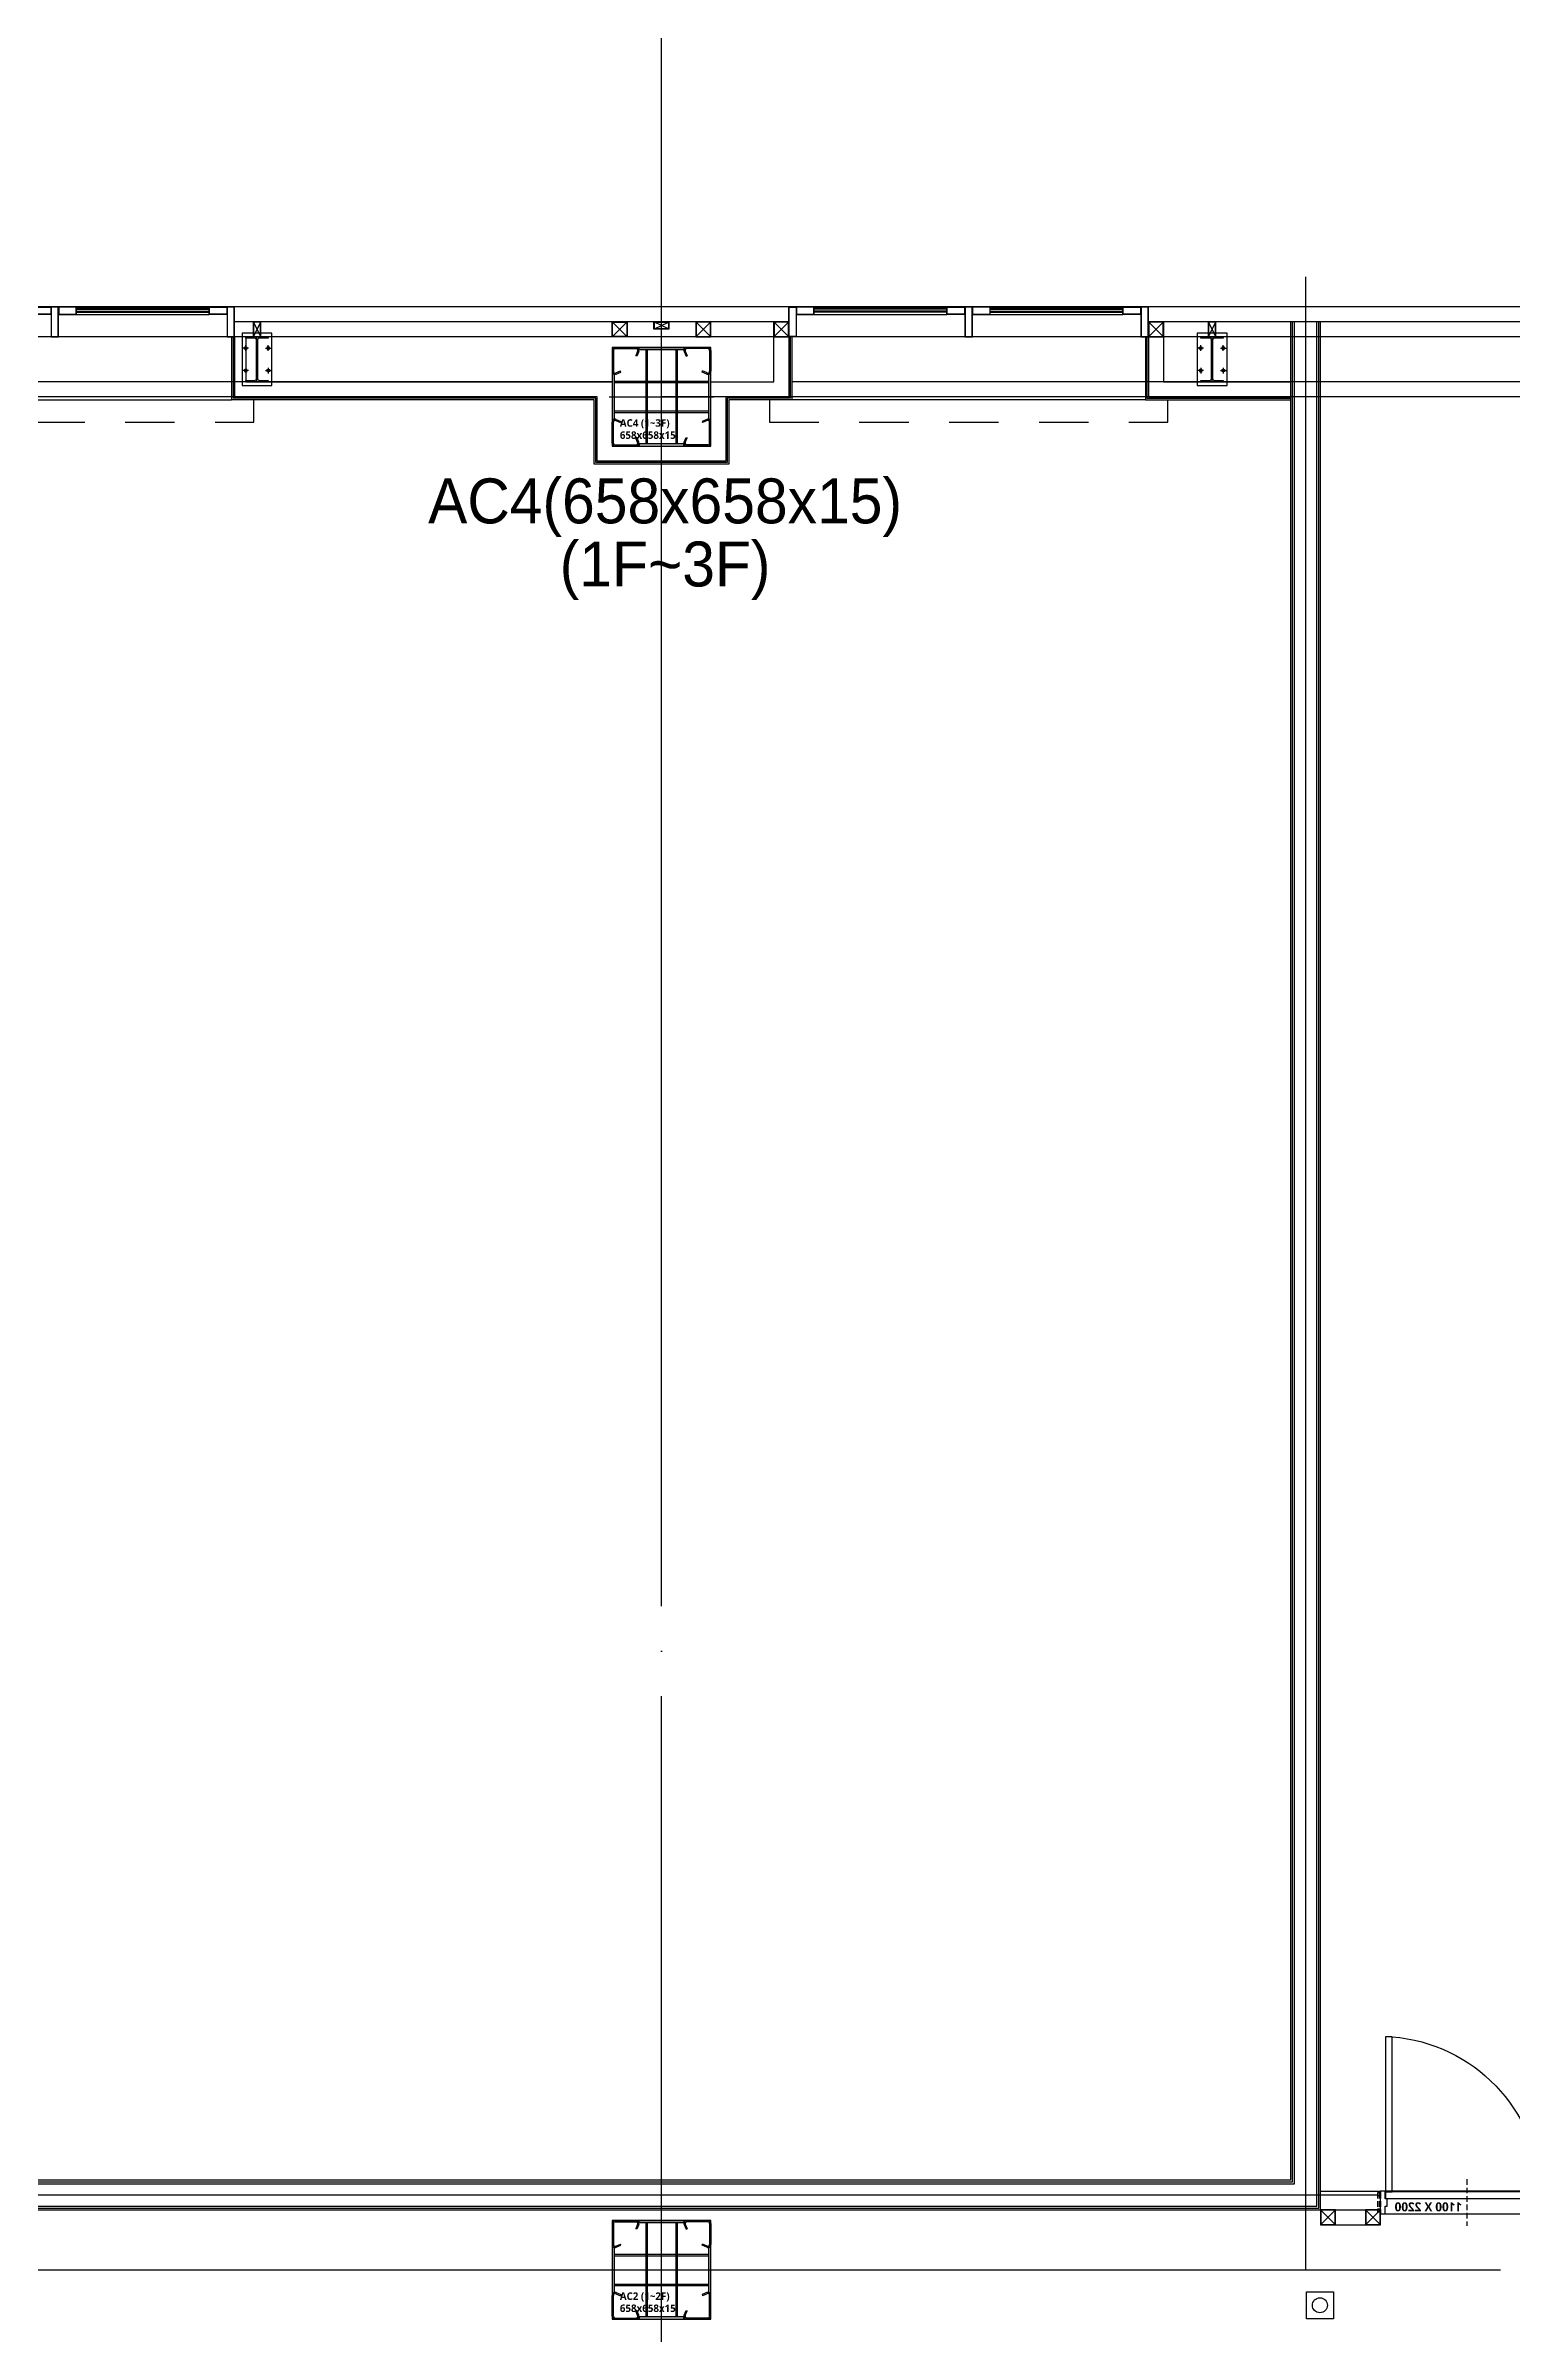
# Model space of a CAD drawing. Header units: millimetres. Extents: x -47382 to 204618, y -51045 to 127155.
# Drawn here: x 119890 to 129679, y 50942 to 66213 of the extents above; entities that cross this region are included whole.
import ezdxf
from ezdxf.enums import TextEntityAlignment as Align

# ---------------------------------------------------------------- set-up
doc = ezdxf.new("R2010")
doc.units = ezdxf.units.MM
doc.header["$LTSCALE"] = 300
doc.header["$MEASUREMENT"] = 0
for name, pattern in [('CEN', [62, 60, -1, 0, -1]), ('HID', [2, 1.1, -0.9]), ('HIDDEN2', [0.1875, 0.125, -0.0625])]:
    doc.linetypes.add(name, pattern=pattern)
doc.layers.get('0').update_dxf_attribs({"linetype": 'CONTINUOUS'})
doc.layers.get('Defpoints').update_dxf_attribs({"color": 153, "linetype": 'CONTINUOUS'})
for name, color, linetype in [('1', 7, 'CONTINUOUS'), ('6', 6, 'CONTINUOUS'), ('8', 8, 'CONTINUOUS'), ('A-CEN', 1, 'CEN'), ('A-CURTAIN', 4, 'HID'), ('A-DOOR', 4, 'CONTINUOUS'), ('A-DOOR-JAMB', 4, 'CONTINUOUS'), ('A-DOOR-SILL', 8, 'CONTINUOUS'), ('A-DOOR-SWING', 8, 'CONTINUOUS'), ('A-FLOR-FLIN-TYP2', 8, 'CONTINUOUS'), ('A-FLOR-GW', 6, 'CONTINUOUS'), ('A-FLOR-INSL', 8, 'CONTINUOUS'), ('A-FLOR-PANL', 6, 'CONTINUOUS'), ('A-FLOR-STUD', 9, 'CONTINUOUS'), ('A-ST-AXIS-CEN', 252, 'CEN'), ('A-ST-COL', 2, 'CONTINUOUS'), ('A-WALL-DRY1', 7, 'CONTINUOUS'), ('A-WIN', 4, 'CONTINUOUS'), ('A-볼라드', 8, 'CONTINUOUS'), ('Bound', 9, 'CONTINUOUS'), ('SS-PLATE', 32, 'CONTINUOUS'), ('STEEL', 2, 'CONTINUOUS'), ('XREF-PLAN$0$A-STEEL', 7, 'CONTINUOUS')]:
    doc.layers.add(name, color=color, linetype=linetype)
doc.layers.add('A-ANNO-NPLT', color=129, linetype='CONTINUOUS', plot=False)
doc.layers.add('Defpoint', color=161, linetype='CONTINUOUS', plot=False)
doc.styles.add('SH_대대리576', font='NanumGothicBold.ttf')
doc.styles.add('SHP-나눔bo', font='')
doc.styles.add('돋움', font='')
doc.styles.get('SHP-나눔bo').set_extended_font_data('NanumGothic', bold=True)
doc.styles.get('돋움').set_extended_font_data('Dotum')

# ---------------------------------------------------------------- blocks, each defined once
blk = doc.blocks.new('b1')
at = {"layer": 'A-볼라드'}
blk.add_lwpolyline([(0, 180), (180, 180), (180, 0), (0, 0), (0, 180)], dxfattribs=at)
blk.add_circle((90, 90), 50, dxfattribs=at)
blk = doc.blocks.new('각50X100')
at = {"layer": 'A-FLOR-STUD'}
for p, q in [((-22.7, -2.3), (22.7, -97.7)), ((-22.7, -97.7), (22.7, -2.3))]:
    blk.add_line(p, q, dxfattribs=at)
for points in [[(-25, 0), (25, 0), (25, -100), (-25, -100)], [(-22.7, -2.3), (22.7, -2.3), (22.7, -97.7), (-22.7, -97.7)]]:
    blk.add_lwpolyline(points, close=True, dxfattribs=at)
blk = doc.blocks.new('A$C284E115B')
at = {"layer": 'A-FLOR-STUD'}
for p, q in [((2, 48, -103000), (98, 2, -103000)), ((2, 2, -103000), (98, 48, -103000))]:
    blk.add_line(p, q, dxfattribs=at)
at = {"layer": 'A-FLOR-STUD', "elevation": -103000}
for points in [[(0, 50), (100, 50), (100, 0), (0, 0)], [(2, 48), (98, 48), (98, 2), (2, 2)]]:
    blk.add_lwpolyline(points, close=True, dxfattribs=at)
blk = doc.blocks.new('BOLT')
at = {"layer": '1', "color": 251}
for p, q in [((-21, 0), (21, 0)), ((0, -21), (0, 21))]:
    blk.add_line(p, q, dxfattribs=at)
at = {"layer": '6', "color": 251}
blk.add_circle((0, 0), 11, dxfattribs=at)
blk = doc.blocks.new('WC2_BP')
at = {"layer": 'SS-PLATE', "color": 251, "ltscale": 0.05}
blk.add_lwpolyline([(-175, -100), (175, -100), (175, 100), (-175, 100)], close=True, dxfattribs=at)
at = {"linetype": 'HID', "yscale": 0.909090909090909, "zscale": 0.909090909090909}
for p, xscale in [((-75, 75), -0.909090909090909), ((75, 75), 0.909090909090909)]:
    blk.add_blockref('BOLT', p, dxfattribs=dict(at, xscale=xscale))
at = {"linetype": 'HID', "yscale": 0.909090909090909, "zscale": 0.909090909090909, "rotation": 180}
for p, xscale in [((-75, -75), 0.909090909090909), ((75, -75), -0.909090909090909)]:
    blk.add_blockref('BOLT', p, dxfattribs=dict(at, xscale=xscale))
blk = doc.blocks.new('H-300X150X6_5X9')
at = {"layer": 'Defpoint'}
for p, q in [((-3.25, 0), (3.25, 0)), ((0, -150), (0, 150))]:
    blk.add_line(p, q, dxfattribs=at)
at = {"layer": 'STEEL'}
blk.add_lwpolyline([(-75, -150), (-75, -141), (-16.25, -141, 0.41421356), (-3.25, -128), (-3.25, 128, 0.41421356), (-16.25, 141), (-75, 141), (-75, 150), (75, 150), (75, 141), (16.25, 141, 0.41421356), (3.25, 128), (3.25, -128, 0.41421356), (16.25, -141), (75, -141), (75, -150)], format="xyb", close=True, dxfattribs=at)
at = {"layer": 'SS-PLATE', "color": 251, "ltscale": 0.05, "rotation": 90}
blk.add_blockref('WC2_BP', (0, 0), dxfattribs=at)
blk = doc.blocks.new('A$C2E56680A')
blk.add_blockref('A$C284E115B', (0, 50))
at = {"layer": 'STEEL', "xscale": -1, "rotation": 90.00000000000006}
blk.add_blockref('H-300X150X6_5X9', (250, 75, -103000), dxfattribs=at)
blk = doc.blocks.new('사무실창_01')
at = {"layer": 'A-WIN'}
for p, q in [((508191, 326842), (508191, 325957)), ((508199, 325957), (508199, 326842)), ((508207, 325957), (508207, 326842)), ((508219, 325957), (508219, 326842)), ((508227, 325957), (508227, 326842)), ((508241, 326842), (508241, 325957)), ((508391, 325837), (508391, 326962)), ((508391, 324662), (508391, 325787)), ((508191, 325667), (508191, 324782)), ((508199, 325667), (508199, 324782)), ((508207, 325667), (508207, 324782)), ((508219, 325667), (508219, 324782)), ((508227, 325667), (508227, 324782)), ((508241, 325667), (508241, 324782))]:
    blk.add_line(p, q, dxfattribs=at)
for points in [[(508391, 326962), (508391, 327012), (508191, 327012), (508191, 326962), (508391, 326962)], [(508193, 327010), (508193, 326964), (508389, 326964), (508389, 327010), (508193, 327010)], [(508241, 326962), (508241, 326842), (508191, 326842), (508191, 326962), (508241, 326962)], [(508193, 326844), (508193, 326960), (508239, 326960), (508239, 326844), (508193, 326844)], [(508191, 325837), (508391, 325837), (508391, 325787), (508191, 325787), (508191, 325837)], [(508241, 325787), (508241, 325667), (508191, 325667), (508191, 325787), (508241, 325787)], [(508193, 325669), (508193, 325785), (508239, 325785), (508239, 325669), (508193, 325669)], [(508191, 324662), (508391, 324662), (508391, 324612), (508191, 324612), (508191, 324662)]]:
    blk.add_lwpolyline(points, dxfattribs=at)
for points in [[(508241, 325957), (508191, 325957), (508191, 325837), (508241, 325837)], [(508239, 325955), (508193, 325955), (508193, 325839), (508239, 325839)], [(508193, 325835), (508389, 325835), (508389, 325789), (508193, 325789), (508193, 325835)], [(508241, 324782), (508191, 324782), (508191, 324662), (508241, 324662)], [(508239, 324780), (508193, 324780), (508193, 324664), (508239, 324664)], [(508193, 324660), (508389, 324660), (508389, 324614), (508193, 324614), (508193, 324660)]]:
    blk.add_lwpolyline(points, close=True, dxfattribs=at)
blk = doc.blocks.new('XREF-PLAN$0$각-100X100')
at = {"layer": 'XREF-PLAN$0$A-STEEL', "color": 1}
for p, q in [((-47.7, -47.7), (47.7, 47.7)), ((-47.7, 47.7), (47.7, -47.7))]:
    blk.add_line(p, q, dxfattribs=at)
at = {"layer": 'XREF-PLAN$0$A-STEEL'}
blk.add_lwpolyline([(-50, -50), (50, -50), (50, 50), (-50, 50)], close=True, dxfattribs=at)
at = {"layer": 'XREF-PLAN$0$A-STEEL', "color": 8}
blk.add_lwpolyline([(-47.7, -47.7), (47.7, -47.7), (47.7, 47.7), (-47.7, 47.7)], close=True, dxfattribs=at)
blk = doc.blocks.new('A$C0e376f74')
at = {"layer": 'A-ANNO-NPLT', "linetype": 'HIDDEN2'}
for p, q in [((525, 230), (525, -80)), ((-20, 140), (-20, 10)), ((0, 140), (-20, 140)), ((0, 120), (-20, 120)), ((0, 30), (-20, 30)), ((0, 10), (-20, 10)), ((-10, 140), (-10, 10)), ((0, 140), (0, 10)), ((1100, 140), (1120, 140)), ((1100, 140), (1100, 10)), ((1100, 120), (1120, 120)), ((1100, 30), (1120, 30)), ((1100, 10), (1120, 10)), ((1110, 140), (1110, 10)), ((1120, 140), (1120, 10))]:
    blk.add_line(p, q, dxfattribs=at)
at = {"layer": 'A-ANNO-NPLT', "linetype": 'ByBlock'}
blk.add_lwpolyline([(1067, 102), (33, 102), (33, 147), (1067, 147)], close=True, dxfattribs=at)
at = {"layer": 'A-DOOR', "linetype": 'ByBlock'}
blk.add_lwpolyline([(1067, 1181), (1067, 147), (1022, 147), (1022, 1181)], close=True, dxfattribs=at)
at = {"layer": 'A-DOOR-JAMB'}
for points in [[(0, 20), (0, 0), (30, 0), (30, 50), (45, 50), (45, 100), (30, 100), (30, 150), (0, 150), (0, 130)], [(1100, 20), (1100, 0), (1070, 0), (1070, 50), (1055, 50), (1055, 100), (1070, 100), (1070, 150), (1100, 150), (1100, 130)]]:
    blk.add_lwpolyline(points, dxfattribs=at)
at = {"layer": 'A-DOOR-SILL'}
for p, q in [((30, 150), (1070, 150)), ((1070, 0), (30, 0))]:
    blk.add_line(p, q, dxfattribs=at)
at = {"layer": 'A-DOOR-SWING'}
blk.add_arc((1107, 109), 1075, 94.5299, 177.8035, dxfattribs=at)
at = {"layer": 'A-ANNO-NPLT', "linetype": 'ByBlock', "style": 'SHP-나눔bo'}
blk.add_text('1100 X 2200', height=60, dxfattribs=at).set_placement((781, 16), align=Align.CENTER)
blk = doc.blocks.new('XR-평면도$0$DOOR_1000')
at = {"layer": 'A-DOOR', "xscale": -1, "rotation": 1.297666310037115e-12}
blk.add_blockref('A$C0e376f74', (1100, 0), dxfattribs=at)
blk = doc.blocks.new('AC2 (1~2f)')
for points in [[(199, 678), (499, 678), (499, 663), (199, 663)], [(20, 499), (20, 199), (35, 199), (35, 499)], [(678, 199), (678, 499), (663, 499), (663, 199)], [(199, 20), (499, 20), (499, 35), (199, 35)]]:
    blk.add_hatch(color=9).paths.add_polyline_path(points)
for p, q in [((244, 665), (244, 33)), ((253, 665), (253, 33)), ((444, 665), (444, 33)), ((453, 665), (453, 33)), ((33, 453), (665, 453)), ((33, 444), (665, 444)), ((33, 254), (665, 254)), ((33, 245), (665, 245))]:
    blk.add_line(p, q)
at = {"color": 8, "linetype": 'Continuous'}
for points in [[(199, 678), (499, 678), (499, 663), (199, 663)], [(20, 499), (20, 199), (35, 199), (35, 499)], [(678, 199), (678, 499), (663, 499), (663, 199)], [(199, 20), (499, 20), (499, 35), (199, 35)]]:
    blk.add_lwpolyline(points, close=True, dxfattribs=at)
at = {"layer": 'A-ST-COL'}
for p, q in [((20, 658), (20, 519)), ((28, 658), (28, 519)), ((40, 678), (179, 678)), ((40, 670), (179, 670)), ((190, 654), (177, 623)), ((185, 620), (177, 623)), ((198, 651), (185, 620)), ((500, 651), (513, 620)), ((508, 654), (521, 623)), ((513, 620), (521, 623)), ((658, 678), (519, 678)), ((658, 670), (519, 670)), ((670, 658), (670, 519)), ((678, 658), (678, 519)), ((44, 508), (75, 521)), ((47, 500), (78, 513)), ((78, 513), (75, 521)), ((620, 513), (623, 521)), ((651, 500), (620, 513)), ((654, 508), (623, 521)), ((20, 40), (20, 179)), ((28, 40), (28, 179)), ((44, 190), (75, 177)), ((47, 198), (78, 185)), ((78, 185), (75, 177)), ((651, 198), (620, 185)), ((620, 185), (623, 177)), ((654, 190), (623, 177)), ((670, 40), (670, 179)), ((678, 40), (678, 179)), ((40, 28), (179, 28)), ((40, 20), (179, 20)), ((185, 78), (177, 75)), ((190, 44), (177, 75)), ((198, 47), (185, 78)), ((500, 47), (513, 78)), ((508, 44), (521, 75)), ((513, 78), (521, 75)), ((658, 28), (519, 28)), ((658, 20), (519, 20))]:
    blk.add_line(p, q, dxfattribs=at)
for centre, radius, start, end in [((40, 658), 20, 90, 180), ((40, 658), 12, 90, 180), ((179, 658), 20, 340, 90), ((179, 658), 12, 340, 90), ((519, 658), 20, 90, 200), ((519, 658), 12, 90, 200), ((658, 658), 20, 0, 90), ((658, 658), 12, 0, 90), ((40, 519), 20, 180, 290), ((40, 519), 12, 180, 290), ((658, 519), 20, 250, 0), ((658, 519), 12, 250, 0), ((40, 179), 20, 70, 180), ((40, 179), 12, 70, 180), ((658, 179), 20, 0, 110), ((658, 179), 12, 0, 110), ((40, 40), 20, 180, 270), ((40, 40), 12, 180, 270), ((179, 40), 20, 270, 20), ((179, 40), 12, 270, 20), ((519, 40), 20, 160, 270), ((519, 40), 12, 160, 270), ((658, 40), 20, 270, 0), ((658, 40), 12, 270, 0)]:
    blk.add_arc(centre, radius, start, end, dxfattribs=at)
at = {"layer": 'Bound', "color": 9, "linetype": 'Continuous'}
for p, q in [((678, 678), (20, 678)), ((20, 678), (20, 20)), ((678, 20), (678, 678)), ((20, 20), (678, 20))]:
    blk.add_line(p, q, dxfattribs=at)
at = {"layer": 'Defpoint'}
for p, q in [((349, 0), (349, 698)), ((0, 349), (698, 349))]:
    blk.add_line(p, q, dxfattribs=at)
at = {"layer": 'Defpoint', "linetype": 'Continuous', "style": 'SH_대대리576'}
for s, p in [('AC2 (1~2F)', (71, 174)), ('658x658x15', (71, 93))]:
    blk.add_text(s, height=50, dxfattribs=at).set_placement(p, align=Align.MIDDLE_LEFT)
blk = doc.blocks.new('AC4(1~2f)')
for points in [[(199, 678), (499, 678), (499, 663), (199, 663)], [(20, 499), (20, 199), (35, 199), (35, 499)], [(678, 199), (678, 499), (663, 499), (663, 199)], [(199, 20), (499, 20), (499, 35), (199, 35)]]:
    blk.add_hatch(color=9).paths.add_polyline_path(points)
for p, q in [((244, 665), (244, 33)), ((253, 665), (253, 33)), ((444, 665), (444, 33)), ((453, 665), (453, 33)), ((33, 453), (665, 453)), ((33, 444), (665, 444)), ((33, 254), (665, 254)), ((33, 245), (665, 245))]:
    blk.add_line(p, q)
at = {"color": 8, "linetype": 'Continuous'}
for points in [[(199, 678), (499, 678), (499, 663), (199, 663)], [(20, 499), (20, 199), (35, 199), (35, 499)], [(678, 199), (678, 499), (663, 499), (663, 199)], [(199, 20), (499, 20), (499, 35), (199, 35)]]:
    blk.add_lwpolyline(points, close=True, dxfattribs=at)
at = {"layer": 'A-ST-COL'}
for p, q in [((20, 658), (20, 519)), ((28, 658), (28, 519)), ((40, 678), (179, 678)), ((40, 670), (179, 670)), ((190, 654), (177, 623)), ((185, 620), (177, 623)), ((198, 651), (185, 620)), ((500, 651), (513, 620)), ((508, 654), (521, 623)), ((513, 620), (521, 623)), ((658, 678), (519, 678)), ((658, 670), (519, 670)), ((670, 658), (670, 519)), ((678, 658), (678, 519)), ((44, 508), (75, 521)), ((47, 500), (78, 513)), ((78, 513), (75, 521)), ((620, 513), (623, 521)), ((651, 500), (620, 513)), ((654, 508), (623, 521)), ((20, 40), (20, 179)), ((28, 40), (28, 179)), ((44, 190), (75, 177)), ((47, 198), (78, 185)), ((78, 185), (75, 177)), ((651, 198), (620, 185)), ((620, 185), (623, 177)), ((654, 190), (623, 177)), ((670, 40), (670, 179)), ((678, 40), (678, 179)), ((40, 28), (179, 28)), ((40, 20), (179, 20)), ((185, 78), (177, 75)), ((190, 44), (177, 75)), ((198, 47), (185, 78)), ((500, 47), (513, 78)), ((508, 44), (521, 75)), ((513, 78), (521, 75)), ((658, 28), (519, 28)), ((658, 20), (519, 20))]:
    blk.add_line(p, q, dxfattribs=at)
for centre, radius, start, end in [((40, 658), 20, 90, 180), ((40, 658), 12, 90, 180), ((179, 658), 20, 340, 90), ((179, 658), 12, 340, 90), ((519, 658), 20, 90, 200), ((519, 658), 12, 90, 200), ((658, 658), 20, 0, 90), ((658, 658), 12, 0, 90), ((40, 519), 20, 180, 290), ((40, 519), 12, 180, 290), ((658, 519), 20, 250, 0), ((658, 519), 12, 250, 0), ((40, 179), 20, 70, 180), ((40, 179), 12, 70, 180), ((658, 179), 20, 0, 110), ((658, 179), 12, 0, 110), ((40, 40), 20, 180, 270), ((40, 40), 12, 180, 270), ((179, 40), 20, 270, 20), ((179, 40), 12, 270, 20), ((519, 40), 20, 160, 270), ((519, 40), 12, 160, 270), ((658, 40), 20, 270, 0), ((658, 40), 12, 270, 0)]:
    blk.add_arc(centre, radius, start, end, dxfattribs=at)
at = {"layer": 'Bound', "color": 9, "linetype": 'Continuous'}
for p, q in [((678, 678), (20, 678)), ((20, 678), (20, 20)), ((678, 20), (678, 678)), ((20, 20), (678, 20))]:
    blk.add_line(p, q, dxfattribs=at)
at = {"layer": 'Defpoint'}
for p, q in [((349, 0), (349, 698)), ((0, 349), (698, 349))]:
    blk.add_line(p, q, dxfattribs=at)
at = {"layer": 'Defpoint', "linetype": 'Continuous', "style": 'SH_대대리576'}
for s, p in [('AC4 (1~3F)', (71, 174)), ('658x658x15', (71, 93))]:
    blk.add_text(s, height=50, dxfattribs=at).set_placement(p, align=Align.MIDDLE_LEFT)
blk = doc.blocks.new('ACT 지상1층구조평면도')
for name, p in [('AC4(1~2f)', (171033, 114567)), ('AC2 (1~2f)', (171033, 102067))]:
    blk.add_blockref(name, p)

msp = doc.modelspace()

# ---------------------------------------------------------------- linework, layer by layer
at = {"layer": '8'}
for p, q in [((118770, 63851), (121130, 63851)), ((127230, 63851), (124870, 63851))]:
    msp.add_line(p, q, dxfattribs=at)
at = {"layer": 'A-CEN'}
for p, q in [((128300, 51371), (128300, 64671)), ((112000, 51871), (128775, 51871))]:
    msp.add_line(p, q, dxfattribs=at)
at = {"layer": 'A-CURTAIN'}
for points in [[(118620, 63851), (118620, 63701), (121280, 63701), (121280, 63851)], [(124720, 63851), (124720, 63701), (127380, 63701), (127380, 63851)]]:
    msp.add_lwpolyline(points, dxfattribs=at)
at = {"layer": 'A-FLOR-FLIN-TYP2'}
for p, q in [((124000, 64271), (116000, 64271)), ((134600, 64271), (124000, 64271)), ((123671, 63971), (116000, 63971)), ((134600, 63971), (124870, 63971)), ((128400, 51671), (128800, 51671))]:
    msp.add_line(p, q, dxfattribs=at)
at = {"layer": 'A-FLOR-GW'}
for p, q in [((124000, 64471), (115900, 64471)), ((135000, 64471), (124000, 64471)), ((124000, 64371), (121150, 64371)), ((124850, 64371), (124000, 64371)), ((135000, 64371), (127250, 64371))]:
    msp.add_line(p, q, dxfattribs=at)
at = {"layer": 'A-FLOR-INSL'}
for p, q in [((121150, 64271), (121150, 63871)), ((121225, 64271), (121225, 63971)), ((127250, 64271), (127250, 63871)), ((127250, 63871), (128200, 63871))]:
    msp.add_line(p, q, dxfattribs=at)
for points in [[(124329, 63971), (124750, 63971), (124750, 64371)], [(127350, 64371), (127350, 63971), (128200, 63971)], [(124850, 64271), (124850, 63871), (124429, 63871), (124429, 63442), (123571, 63442), (123571, 63871), (121150, 63871)], [(121300, 64271), (121225, 64271)], [(121225, 63971), (123671, 63971)]]:
    msp.add_lwpolyline(points, dxfattribs=at)
at = {"layer": 'A-FLOR-PANL'}
for p, q in [((128400, 51896), (128800, 51896)), ((128400, 51771), (128800, 51771)), ((128800, 51771), (128800, 51896))]:
    msp.add_line(p, q, dxfattribs=at)
at = {"layer": 'A-ST-AXIS-CEN'}
for p, q in [((124000, 0), (124000, 99371)), ((0, 51371), (142000, 51371))]:
    msp.add_line(p, q, dxfattribs=at)
msp.add_lwpolyline([(142000, 63871), (0, 63871)], dxfattribs=at)
at = {"layer": 'A-WALL-DRY1'}
for p, q in [((128200, 51971), (128200, 64371)), ((128212, 51959), (128212, 64371)), ((128225, 51946), (128225, 64371)), ((128375, 51796), (128375, 64371)), ((128387, 51784), (128387, 64371)), ((128400, 51771), (128400, 64371)), ((121130, 64271), (121130, 63851)), ((121140, 64271), (121140, 63861)), ((127230, 64271), (127230, 63851)), ((127240, 64271), (127240, 63861)), ((127230, 63851), (128200, 63851)), ((127240, 63861), (128200, 63861)), ((115975, 51946), (128225, 51946)), ((115987, 51959), (128212, 51959)), ((116000, 51971), (128200, 51971)), ((115800, 51771), (128400, 51771)), ((115812, 51784), (128387, 51784)), ((115825, 51796), (128375, 51796))]:
    msp.add_line(p, q, dxfattribs=at)
for points in [[(124870, 64271), (124870, 63851), (124449, 63851), (124449, 63422), (123551, 63422), (123551, 63851), (121130, 63851)], [(124860, 64271), (124860, 63861), (124439, 63861), (124439, 63432), (123561, 63432), (123561, 63861), (121140, 63861)]]:
    msp.add_lwpolyline(points, dxfattribs=at)

# ---------------------------------------------------------------- block references
msp.add_blockref('ACT 지상1층구조평면도', (-47382, -51045))
at = {"xscale": -1}
for p, rotation in [((445762, 572662), 89.99999999999991), ((451862, 572662), 89.9999999999999)]:
    msp.add_blockref('사무실창_01', p, dxfattribs=dict(at, rotation=rotation))
at = {"ltscale": 5, "xscale": -1}
msp.add_blockref('XREF-PLAN$0$각-100X100', (123721, 64321), dxfattribs=at)
at = {"rotation": 90}
msp.add_blockref('각50X100', (123950, 64346), dxfattribs=at)
at = {"ltscale": 5}
for p in [(124279, 64321), (124800, 64321), (127300, 64321), (128450, 51721), (128750, 51721)]:
    msp.add_blockref('XREF-PLAN$0$각-100X100', p, dxfattribs=at)
at = {"extrusion": (0, 0, -1), "xscale": -1, "zscale": -1, "rotation": 359.9999999998513}
msp.add_blockref('XR-평면도$0$DOOR_1000', (-128800, 51746), dxfattribs=at)
at = {"layer": 'A-ST-AXIS-CEN', "extrusion": (0, 0, -1), "zscale": -1, "rotation": 270}
for p in [(-121375, 64371), (-127750, 64371)]:
    msp.add_blockref('A$C2E56680A', p, dxfattribs=at)
at = {"layer": 'A-볼라드', "rotation": 180}
msp.add_blockref('b1', (128485, 51225), dxfattribs=at)

# ---------------------------------------------------------------- texts
at = {"layer": 'Defpoints', "linetype": 'Continuous', "style": '돋움'}
for s, p in [('AC4(658x658x15)', (124024, 62936)), ('(1F~3F)', (124024, 62515))]:
    msp.add_text(s, height=300, dxfattribs=at).set_placement(p, align=Align.BOTTOM_CENTER)

doc.saveas('drawing.dxf')
